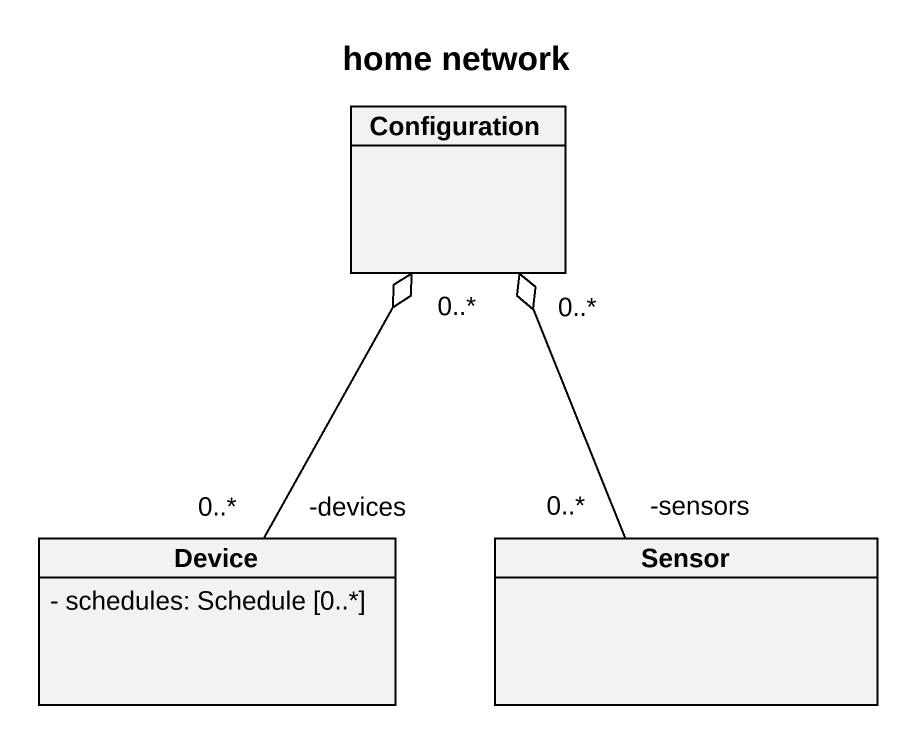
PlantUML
@startuml
title home network
hide circle
hide empty members
skinparam classAttributeIconSize 0
class Configuration
class Device {
  - schedules: Schedule [0..*]
}
class Sensor
Device "-devices\n0..*" -up-o "0..*" Configuration
Sensor "-sensors\n0..*" -up-o "0..*" Configuration
@enduml
